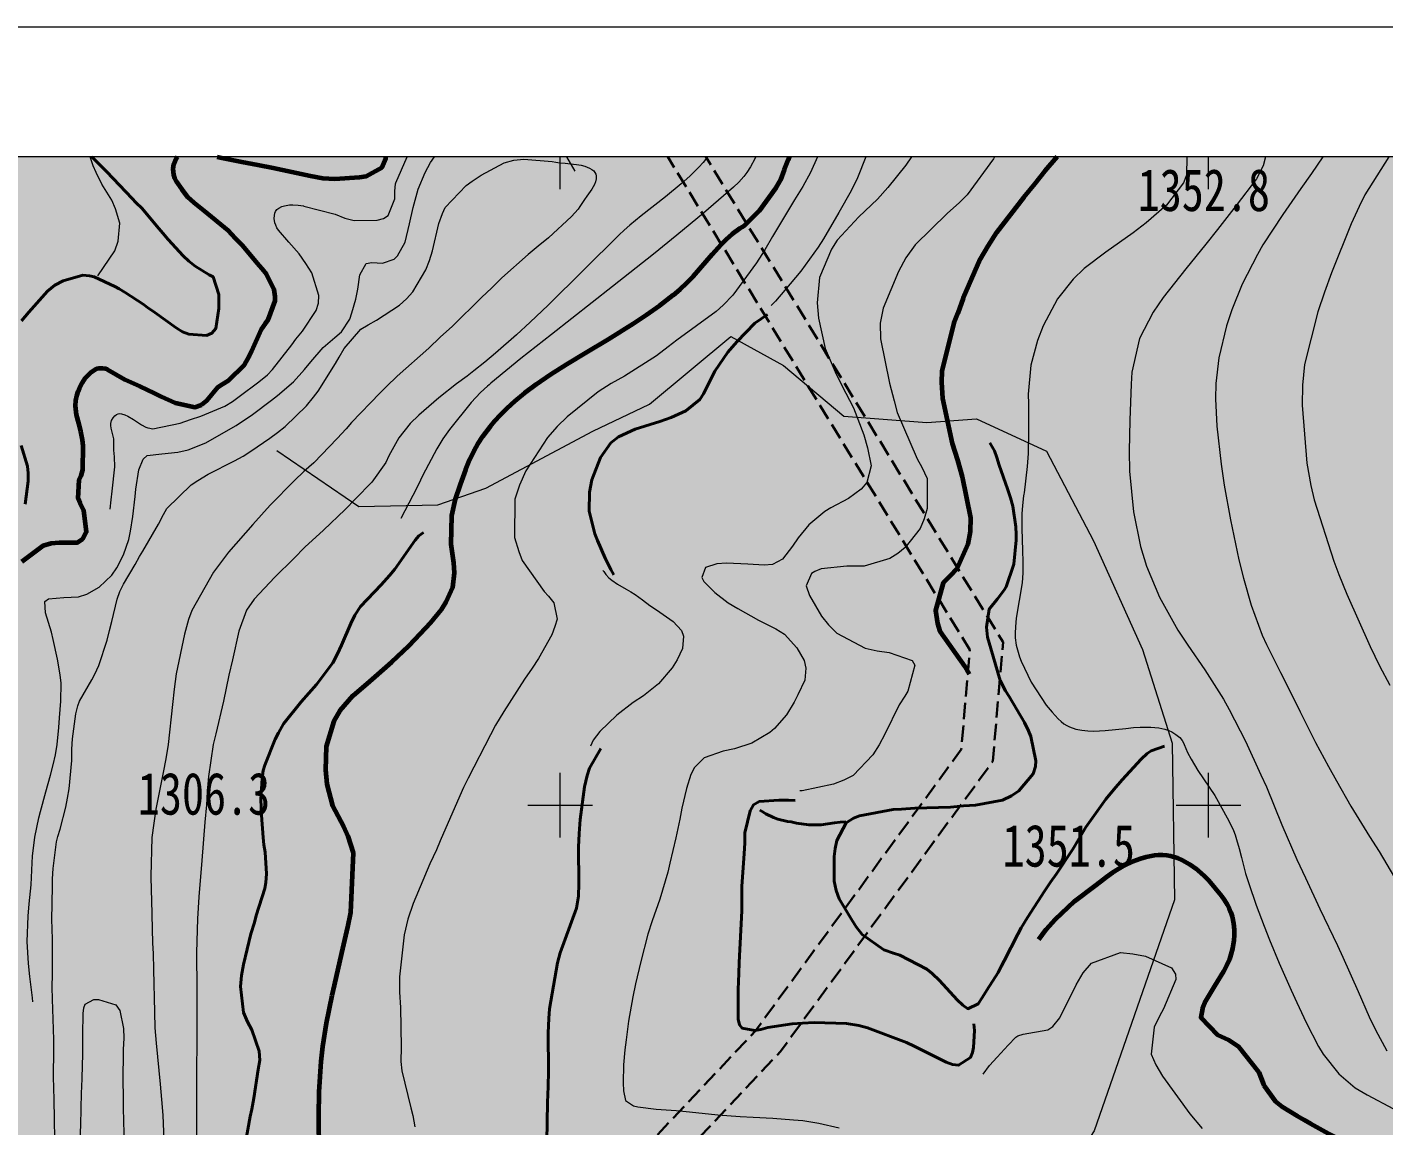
# Model space of a CAD drawing. Header units: inches. Extents: x 38461960 to 38462875, y 4135560 to 4136840.
# Drawn here: x 38462417.8 to 38462627, y 4136650.5 to 4136820 of the extents above; entities that cross this region are included whole.
import ezdxf

# ---------------------------------------------------------------- set-up
doc = ezdxf.new("R2010")
doc.units = ezdxf.units.IN
doc.header["$MEASUREMENT"] = 0
doc.linetypes.add('建筑中的公路', pattern=[0.006, 0.0025, -0.001, 0.0025])
doc.layers.get('0').update_dxf_attribs({"lineweight": 0})
doc.layers.add('地面等高线', color=3, linetype='Continuous', lineweight=0, true_color=0x00ff00)
doc.layers.add('经纬网', color=7, linetype='Continuous', lineweight=0)
doc.styles.add('宋体', font='')
doc.styles.get('宋体').set_extended_font_data('宋体')

msp = doc.modelspace()

# ---------------------------------------------------------------- hatches: boundary and pattern name
at = {"lineweight": 120, "true_color": 0x00ff00}
h = msp.add_hatch(dxfattribs=at)
h.set_pattern_fill('巨砾', color=3, scale=8333.333333, style=0, pattern_type=2)
h.set_pattern_definition([(97.35238, (38462017.5, 4135612.5), (-150, 1150), [1.3024, -1561.5476]), (112.47943, (38462017.3333, 4135613.7917), (350, -850), [1.3077, -1567.9278]), (127.74681, (38462016.8333, 4135615), (850, -1100), [1.3068, -1958.92276]), (142.25319, (38462016.0333, 4135616.0333), (-1100, 850), [1.3068, -1958.92276]), (157.52057, (38462015, 4135616.8333), (-850, 350), [1.3077, -1567.9278]), (172.64762, (38462013.7917, 4135617.3333), (1150, -150), [1.3024, -1561.5476]), (187.35238, (38462012.5, 4135617.5), (-1150, -150), [1.3024, -1561.5476]), (202.47943, (38462011.2083, 4135617.3333), (850, 350), [1.3077, -1567.9278]), (217.74681, (38462010, 4135616.8333), (1100, 850), [1.3068, -1958.92276]), (232.25319, (38462008.9667, 4135616.0333), (-850, -1100), [1.3068, -1958.92276]), (247.52057, (38462008.1667, 4135615), (-350, -850), [1.3077, -1567.9278]), (262.64762, (38462007.6667, 4135613.7917), (150, 1150), [1.3024, -1561.5476]), (277.35238, (38462007.5, 4135612.5), (150, -1150), [1.3024, -1561.5476]), (292.47943, (38462007.6667, 4135611.2083), (-350, 850), [1.3077, -1567.9278]), (307.74681, (38462008.1667, 4135610), (-850, 1100), [1.3068, -1958.92276]), (322.25319, (38462008.9667, 4135608.9667), (1100, -850), [1.3068, -1958.92276]), (337.52057, (38462010, 4135608.1667), (850, -350), [1.3077, -1567.9278]), (352.64762, (38462011.2083, 4135607.6667), (-1150, 150), [1.3024, -1561.5476]), (7.35238, (38462012.5, 4135607.5), (1150, 150), [1.3024, -1561.5476]), (22.47943, (38462013.7917, 4135607.6667), (-850, -350), [1.3077, -1567.9278]), (37.74681, (38462015, 4135608.1667), (-1100, -850), [1.3068, -1958.92276]), (52.25319, (38462016.0333, 4135608.9667), (850, 1100), [1.3068, -1958.92276]), (67.52057, (38462016.8333, 4135610), (350, 850), [1.3077, -1567.9278]), (82.64762, (38462017.3333, 4135611.2083), (-150, -1150), [1.3024, -1561.5476]), (97.35238, (38461992.5, 4135587.5), (-150, 1150), [1.3024, -1561.5476]), (112.47943, (38461992.3333, 4135588.7917), (350, -850), [1.3077, -1567.9278]), (127.74681, (38461991.8333, 4135590), (850, -1100), [1.3068, -1958.92276]), (142.25319, (38461991.0333, 4135591.0333), (-1100, 850), [1.3068, -1958.92276]), (157.52057, (38461990, 4135591.8333), (-850, 350), [1.3077, -1567.9278]), (172.64762, (38461988.7917, 4135592.3333), (1150, -150), [1.3024, -1561.5476]), (187.35238, (38461987.5, 4135592.5), (-1150, -150), [1.3024, -1561.5476]), (202.47943, (38461986.2083, 4135592.3333), (850, 350), [1.3077, -1567.9278]), (217.74681, (38461985, 4135591.8333), (1100, 850), [1.3068, -1958.92276]), (232.25319, (38461983.9667, 4135591.0333), (-850, -1100), [1.3068, -1958.92276]), (247.52057, (38461983.1667, 4135590), (-350, -850), [1.3077, -1567.9278]), (262.64762, (38461982.6667, 4135588.7917), (150, 1150), [1.3024, -1561.5476]), (277.35238, (38461982.5, 4135587.5), (150, -1150), [1.3024, -1561.5476]), (292.47943, (38461982.6667, 4135586.2083), (-350, 850), [1.3077, -1567.9278]), (307.74681, (38461983.1667, 4135585), (-850, 1100), [1.3068, -1958.92276]), (322.25319, (38461983.9667, 4135583.9667), (1100, -850), [1.3068, -1958.92276]), (337.52057, (38461985, 4135583.1667), (850, -350), [1.3077, -1567.9278]), (352.64762, (38461986.2083, 4135582.6667), (-1150, 150), [1.3024, -1561.5476]), (7.35238, (38461987.5, 4135582.5), (1150, 150), [1.3024, -1561.5476]), (22.47943, (38461988.7917, 4135582.6667), (-850, -350), [1.3077, -1567.9278]), (37.74681, (38461990, 4135583.1667), (-1100, -850), [1.3068, -1958.92276]), (52.25319, (38461991.0333, 4135583.9667), (850, 1100), [1.3068, -1958.92276]), (67.52057, (38461991.8333, 4135585), (350, 850), [1.3077, -1567.9278]), (82.64762, (38461992.3333, 4135586.2083), (-150, -1150), [1.3024, -1561.5476])])
h.paths.add_polyline_path([(38462660, 4135600), (38462660, 4135675), (38462800, 4135675), (38462800, 4136800), (38462000, 4136800), (38462000, 4135600)], flags=17)
h.paths.add_polyline_path([(38462396.93, 4136644.89), (38462451.42, 4136622.46), (38462487.74, 4136600.87), (38462505.33, 4136589.81), (38462503.48, 4136560.97), (38462492.45, 4136536.45), (38462489.06, 4136523.08), (38462478.39, 4136495.53), (38462468.47, 4136462.35), (38462468.2, 4136443.1), (38462476.65, 4136393.87), (38462478.05, 4136375.59), (38462476.15, 4136365.62), (38462473.19, 4136361.37), (38462467.55, 4136359.33), (38462461.56, 4136358.29), (38462450.42, 4136355.44), (38462448.26, 4136353.21), (38462447, 4136341.8), (38462449.04, 4136311.33), (38462448.21, 4136269.54), (38462447.17, 4136256.39), (38462447.75, 4136243.19), (38462448.23, 4136239.77), (38462448.78, 4136236.96), (38462449.26, 4136235.12), (38462458.24, 4136213.14), (38462472.79, 4136161.02), (38462480.46, 4136112.33), (38462477.29, 4135986.92), (38462472.12, 4135891.12), (38462475.29, 4135864.27), (38462478.87, 4135842.7), (38462473.98, 4135822.18), (38462401.35, 4135733.71), (38462325.15, 4135660.69), (38462251.07, 4135600.02), (38462101.17, 4135603.82), (38462175.51, 4135691.05), (38462233.46, 4135765.13), (38462243.78, 4135793.44), (38462248.27, 4135805.88), (38462259.92, 4135837.63), (38462296.44, 4135908.69), (38462304.1, 4135930.5), (38462264.94, 4135961.98), (38462265.47, 4136026.01), (38462271.71, 4136058.7), (38462279.64, 4136078.81), (38462310.86, 4136106.33), (38462297.49, 4136133.43), (38462238.64, 4136182.82), (38462195.33, 4136180.71), (38462177.89, 4136193.49), (38462167.97, 4136218.63), (38462184.49, 4136241.46), (38462199.06, 4136246.01), (38462221.42, 4136258.45), (38462242.06, 4136288.87), (38462219.3, 4136310.84), (38462202.63, 4136311.63), (38462180.14, 4136325.12), (38462175.38, 4136354.76), (38462180.14, 4136398.68), (38462188.75, 4136421.38), (38462204.47, 4136444.93), (38462208.06, 4136473.11), (38462197.85, 4136513.99), (38462193.09, 4136530.92), (38462193.9, 4136584.41), (38462197.08, 4136626.22), (38462223.54, 4136719.35), (38462246.29, 4136716.18), (38462287.94, 4136693.24), (38462313.34, 4136680.54), (38462352.5, 4136663.87), (38462375.49, 4136651.58)], flags=0)

# ---------------------------------------------------------------- linework, layer by layer
at = {"color": 7, "lineweight": 20, "flags": 128}
msp.add_lwpolyline([(38461980, 4135580), (38462820, 4135580), (38462820, 4136820), (38462820, 4136820), (38461980, 4136820), (38461980, 4136820), (38461980, 4135580)], dxfattribs=at)
at = {"color": 7, "lineweight": 9, "flags": 128}
msp.add_lwpolyline([(38462000, 4136800), (38462000, 4135600), (38462800, 4135600), (38462800, 4136800), (38462800, 4136800), (38462000, 4136800)], dxfattribs=at)
at = {"color": 7, "linetype": '建筑中的公路', "lineweight": 30, "ltscale": 1000, "flags": 128}
for points in [[(38462395.49, 4136377.49), (38462398.91, 4136395.32), (38462419.3, 4136437.66), (38462432.75, 4136467.8), (38462442.37, 4136509.47), (38462456.46, 4136562.72), (38462482.29, 4136607.15), (38462533.97, 4136661.99), (38462566.73, 4136706.76), (38462568.31, 4136725.14), (38462522.46, 4136800)], [(38462434.6, 4136498.07), (38462437.51, 4136510.67), (38462451.8, 4136564.65), (38462478.26, 4136610.16), (38462530.12, 4136665.19), (38462561.87, 4136708.58), (38462563.19, 4136723.93), (38462516.6, 4136800)]]:
    msp.add_lwpolyline(points, dxfattribs=at)
at = {"layer": '地面等高线', "color": 55, "lineweight": 40, "true_color": 0xa59152, "flags": 128}
for points in [[(38462427.76, 4136800), (38462429.37, 4136798.41), (38462430.05, 4136797.72), (38462431.07, 4136796.67), (38462433.98, 4136793.58), (38462434.59, 4136792.93), (38462435.52, 4136792), (38462437.82, 4136789.28), (38462438.71, 4136788.22), (38462439.56, 4136787.25), (38462441.87, 4136784.73), (38462442.72, 4136783.88), (38462443.69, 4136783.15), (38462445.87, 4136781.81), (38462446.48, 4136781.49), (38462447.37, 4136778.77), (38462447.37, 4136777.96), (38462447.37, 4136776.62), (38462446.88, 4136773.5), (38462446.31, 4136772.81), (38462445.45, 4136772.45), (38462442.74, 4136772.62), (38462441.77, 4136772.98), (38462440.76, 4136773.63), (38462437.48, 4136775.99), (38462436.38, 4136776.76), (38462435.7, 4136777.25), (38462432.9, 4136779.07), (38462431.97, 4136779.64), (38462431.32, 4136780.01), (38462428.16, 4136781.51), (38462427.43, 4136781.64), (38462426.38, 4136781.72), (38462423.38, 4136780.87), (38462422.08, 4136780.19), (38462420.95, 4136779.26), (38462418.06, 4136776.02), (38462416.93, 4136774.68)], [(38462508.3, 4136735.53), (38462507.82, 4136736.36), (38462506.96, 4136738.07), (38462505.77, 4136740.84), (38462505.38, 4136741.87), (38462504.48, 4136745.32), (38462504.52, 4136748.29), (38462504.88, 4136750.18), (38462506.23, 4136753.63), (38462507.82, 4136755.88), (38462509.01, 4136756.83), (38462511.55, 4136758.01), (38462515.39, 4136759.19), (38462517.13, 4136759.78), (38462519.39, 4136760.84), (38462521.57, 4136762.54), (38462522.13, 4136763.45), (38462523.87, 4136766.93), (38462525.86, 4136769.86), (38462527.25, 4136771.48), (38462530.02, 4136774.32), (38462532, 4136775.7)], [(38462567.46, 4136731.83), (38462568.41, 4136733.1), (38462568.77, 4136733.65), (38462569.01, 4136734.28), (38462569.72, 4136736.38), (38462569.96, 4136737.17), (38462570.33, 4136740.85), (38462570.33, 4136741.72), (38462570.29, 4136742.95), (38462569.82, 4136746.12), (38462569.47, 4136747.38), (38462568.99, 4136748.77), (38462567.73, 4136752.45), (38462567.34, 4136753.64), (38462566.99, 4136754.67), (38462566.28, 4136755.9)], [(38462416.9, 4136755.47), (38462417.86, 4136752.27), (38462417.94, 4136751.22), (38462417.94, 4136749.96), (38462417.49, 4136746.43)], [(38462451.36, 4136647.39), (38462452.22, 4136651.95), (38462452.44, 4136653.08), (38462452.76, 4136654.78), (38462453.44, 4136659.22), (38462453.67, 4136660.66), (38462453.59, 4136662.05), (38462452.44, 4136665.33), (38462451.79, 4136666.6), (38462451.19, 4136667.99), (38462450.69, 4136672.05), (38462450.84, 4136673.7), (38462451.15, 4136675.44), (38462452.31, 4136680.14), (38462452.85, 4136681.88), (38462453.12, 4136682.97), (38462454.45, 4136687.14), (38462454.63, 4136688.06), (38462454.73, 4136689.41), (38462454.49, 4136692.76), (38462454.32, 4136693.85), (38462454.2, 4136695.03), (38462453.96, 4136698.43), (38462453.88, 4136699.7), (38462453.84, 4136700.87), (38462454.04, 4136704.14), (38462454.22, 4136705.36), (38462454.44, 4136706.14), (38462456.04, 4136710.18), (38462456.57, 4136711.14), (38462457.36, 4136712.53), (38462460.04, 4136715.95), (38462461.27, 4136717.25), (38462462.41, 4136718.59), (38462464.96, 4136721.97), (38462465.66, 4136723.32), (38462466.28, 4136724.67), (38462467.7, 4136728.01), (38462468.36, 4136729.31), (38462469.2, 4136730.62), (38462472.4, 4136733.99), (38462473.67, 4136735.42), (38462474.51, 4136736.42), (38462477.63, 4136740.89), (38462478.2, 4136741.54), (38462478.94, 4136742.06)], [(38462593.23, 4136709.08), (38462591.18, 4136708.39), (38462590.52, 4136707.96), (38462589.6, 4136707.1), (38462586.66, 4136703.89), (38462585.39, 4136702.42), (38462584.16, 4136700.9), (38462581.08, 4136696.61), (38462580.07, 4136694.87), (38462579.05, 4136693.22), (38462576.55, 4136689.4), (38462575.62, 4136688.1), (38462574.7, 4136686.71), (38462572.06, 4136682.68), (38462571.13, 4136681.07), (38462570.6, 4136680.08), (38462568.49, 4136675.99), (38462568.09, 4136675.21), (38462567.56, 4136674.17), (38462565.8, 4136671.48), (38462565.14, 4136670.39), (38462564.48, 4136669.35), (38462562.86, 4136668.58), (38462562.12, 4136669.15), (38462561.26, 4136669.98), (38462558.49, 4136672.96), (38462557.36, 4136674.02), (38462556.54, 4136674.68), (38462552.41, 4136676.84), (38462551.41, 4136677.15), (38462549.94, 4136677.68), (38462546.6, 4136680.06), (38462545.65, 4136681.24), (38462544.87, 4136682.46), (38462543.06, 4136685.53), (38462542.59, 4136686.84), (38462542.29, 4136688.27), (38462542.27, 4136692.07), (38462542.41, 4136693.33), (38462542.68, 4136694.55), (38462544.14, 4136697.28), (38462545.23, 4136697.97), (38462546.19, 4136698.36), (38462551.38, 4136699.33), (38462552.65, 4136699.4), (38462554.7, 4136699.52), (38462560.23, 4136699.71), (38462562.19, 4136699.87), (38462564.07, 4136699.99), (38462568.25, 4136700.79), (38462569.61, 4136701.43), (38462570.75, 4136702.21), (38462572.94, 4136704.81), (38462573.3, 4136705.98), (38462573.35, 4136706.81), (38462572.59, 4136710.6), (38462572.24, 4136711.48), (38462571.6, 4136712.75), (38462569.23, 4136716.73), (38462568.67, 4136717.64), (38462567.89, 4136719.22), (38462566.44, 4136724.15), (38462565.93, 4136725.9), (38462565.77, 4136727.47), (38462566.18, 4136730.25), (38462567.46, 4136731.83)], [(38462497.94, 4136648.13), (38462498.07, 4136654.14), (38462498.17, 4136656.62), (38462498.23, 4136658.98), (38462498.18, 4136664.9), (38462498.24, 4136667.08), (38462498.34, 4136668.6), (38462499.6, 4136675.7), (38462500, 4136677.22), (38462500.76, 4136679.35), (38462502.53, 4136684.13), (38462502.81, 4136685.96), (38462502.91, 4136687.92), (38462502.85, 4136693.5), (38462502.95, 4136695.63), (38462503.1, 4136697.76), (38462503.74, 4136702.81), (38462504.19, 4136704.55), (38462504.54, 4136705.68), (38462506.26, 4136708.72)], [(38462563.8, 4136666.26), (38462563.89, 4136665.22), (38462563.74, 4136662.6), (38462563.6, 4136661.82), (38462563.29, 4136661.08), (38462561.45, 4136659.88), (38462560.54, 4136660.01), (38462559.54, 4136660.37), (38462556.24, 4136662), (38462554.59, 4136662.84), (38462553.42, 4136663.41), (38462547.42, 4136665.67), (38462546.07, 4136665.99), (38462544.16, 4136666.3), (38462539.19, 4136666.47), (38462537.4, 4136666.39), (38462535.79, 4136666.27), (38462532.04, 4136665.69), (38462530.95, 4136665.39), (38462530.03, 4136665.22), (38462528.07, 4136665.62), (38462527.68, 4136666.11), (38462527.47, 4136666.98), (38462527.46, 4136671.55), (38462527.56, 4136674.04), (38462527.62, 4136675.74), (38462528.02, 4136683.71), (38462528.03, 4136685.27), (38462528.04, 4136687.5), (38462528.38, 4136692.5), (38462528.48, 4136694.2), (38462528.49, 4136695.73), (38462529.29, 4136699.12), (38462529.82, 4136700.03), (38462530.7, 4136700.55), (38462533.75, 4136700.75), (38462535.23, 4136700.74), (38462536.27, 4136700.73)], [(38462530.82, 4136699.24), (38462531.18, 4136699.01), (38462531.73, 4136698.65), (38462532.92, 4136698.09), (38462533.59, 4136697.86), (38462535.05, 4136697.5), (38462535.65, 4136697.42), (38462536.44, 4136697.22), (38462538.38, 4136696.98), (38462539.41, 4136696.97), (38462540.28, 4136696.97), (38462542.3, 4136697.28), (38462543.17, 4136697.36), (38462544.08, 4136697.4)]]:
    msp.add_lwpolyline(points, dxfattribs=at)
at = {"layer": '地面等高线', "color": 55, "lineweight": 18, "true_color": 0xa59152, "flags": 128}
for points in [[(38462418.67, 4136669.67), (38462418.62, 4136670.29), (38462418.23, 4136673.57), (38462418.03, 4136675.56), (38462417.83, 4136678.94), (38462417.97, 4136682.89), (38462418.11, 4136684.75), (38462418.42, 4136687.72), (38462418.59, 4136691.1), (38462418.63, 4136692.15), (38462419, 4136695.05), (38462419.58, 4136698.05), (38462419.85, 4136699), (38462420.7, 4136702.04), (38462421.38, 4136704.64), (38462421.79, 4136706.19), (38462422.16, 4136707.78), (38462422.44, 4136709.33), (38462422.71, 4136711.96), (38462422.81, 4136713.48), (38462422.99, 4136716.05), (38462423.03, 4136718.79), (38462422.89, 4136720.1), (38462422.49, 4136722.5), (38462421.82, 4136725.54), (38462421.55, 4136726.66), (38462420.65, 4136729.66), (38462420.51, 4136731.39), (38462421.12, 4136731.83), (38462423.45, 4136732.02), (38462425.71, 4136732.12), (38462427, 4136732.53), (38462428.93, 4136733.64), (38462430.85, 4136735.46), (38462431.63, 4136736.6), (38462432.65, 4136738.6), (38462433.46, 4136740.99), (38462433.74, 4136742.24), (38462434.11, 4136744.5), (38462434.45, 4136747.61), (38462434.56, 4136748.72), (38462435.03, 4136751.73), (38462435.68, 4136753.38), (38462436.32, 4136753.92), (38462438.58, 4136754.19), (38462441.02, 4136754.46), (38462442.64, 4136754.79), (38462445.34, 4136755.9), (38462448.48, 4136757.69), (38462450.04, 4136758.56), (38462452.54, 4136760.25), (38462455.48, 4136762.47), (38462456.43, 4136763.18), (38462458.9, 4136765.27), (38462460.56, 4136767.19), (38462461.57, 4136768.37), (38462463.47, 4136770.6), (38462465.26, 4136772.15), (38462466.27, 4136773.02), (38462467.59, 4136774.98), (38462467.9, 4136775.93), (38462468.51, 4136778.02), (38462468.82, 4136779.57), (38462469.12, 4136781.77), (38462470.11, 4136783.52), (38462470.95, 4136783.72), (38462472.61, 4136783.59), (38462474.43, 4136784.19), (38462474.9, 4136784.7), (38462476.12, 4136786.82), (38462476.77, 4136789.66), (38462477.35, 4136792.16), (38462478.13, 4136795.03), (38462479.21, 4136797.56), (38462480.03, 4136799.11), (38462480.64, 4136800)], [(38462428.71, 4136781.64), (38462431.31, 4136785.51), (38462431.86, 4136787.01), (38462432.11, 4136789.74), (38462431.44, 4136791.96), (38462430.85, 4136793.3), (38462429.31, 4136795.8), (38462428.45, 4136797.57), (38462428.01, 4136798.61), (38462427.54, 4136800)], [(38462430.63, 4136745.65), (38462430.77, 4136747.07), (38462430.94, 4136748.45), (38462431.32, 4136752.17), (38462431.25, 4136753.72), (38462431.15, 4136754.77), (38462431.17, 4136755.4), (38462431.19, 4136756.04), (38462431.16, 4136756.5), (38462430.76, 4136758.14), (38462430.71, 4136758.54), (38462430.71, 4136758.85), (38462430.81, 4136759.31), (38462431.05, 4136759.76), (38462431.32, 4136760.07), (38462431.59, 4136760.26), (38462431.86, 4136760.35), (38462432.12, 4136760.38), (38462432.38, 4136760.36), (38462432.88, 4136760.22), (38462433.34, 4136760), (38462434.18, 4136759.48), (38462435.46, 4136758.65), (38462436.09, 4136758.32), (38462436.4, 4136758.21), (38462436.7, 4136758.13), (38462436.95, 4136758.08), (38462437.2, 4136758.04), (38462441.39, 4136758.94), (38462442.98, 4136759.48), (38462444.6, 4136759.98), (38462448.29, 4136761.53), (38462449.47, 4136762.24), (38462450.52, 4136763.01), (38462453.56, 4136765.3), (38462454.85, 4136766.38), (38462455.66, 4136767.19), (38462458.6, 4136771), (38462459.25, 4136771.85), (38462460.29, 4136773.13), (38462462.36, 4136776.27), (38462462.73, 4136777.41), (38462462.8, 4136778.63), (38462461.69, 4136782.11), (38462460.78, 4136783.53), (38462459.74, 4136785.02), (38462458.16, 4136786.85), (38462456.58, 4136788.67), (38462456.32, 4136789.04), (38462456.14, 4136789.43), (38462456.02, 4136789.79), (38462455.91, 4136790.46), (38462455.93, 4136790.96), (38462456, 4136791.3), (38462456.1, 4136791.54), (38462456.32, 4136791.86), (38462456.63, 4136792.1), (38462457.1, 4136792.33), (38462457.51, 4136792.46), (38462458.24, 4136792.59), (38462458.79, 4136792.61), (38462459.61, 4136792.55), (38462460.42, 4136792.42), (38462460.46, 4136792.41), (38462465.32, 4136791.16), (38462466.81, 4136790.55), (38462468.22, 4136790.17), (38462471.77, 4136790.23), (38462472.78, 4136790.47), (38462473.5, 4136790.97), (38462474.51, 4136793.54), (38462474.51, 4136794.72), (38462474.62, 4136795.84), (38462474.68, 4136795.97), (38462476.4, 4136800)], [(38462522.77, 4136800), (38462522.75, 4136799.97), (38462522.07, 4136799.14), (38462521.39, 4136798.38), (38462519.99, 4136796.99), (38462518.68, 4136795.82), (38462516.24, 4136793.83), (38462512.52, 4136790.91), (38462510.74, 4136789.44), (38462509.9, 4136788.7), (38462509.1, 4136787.95), (38462498.14, 4136777.14), (38462495.37, 4136774.49), (38462493.26, 4136772.54), (38462490.03, 4136769.7), (38462488.38, 4136768.31), (38462486.7, 4136766.97), (38462486.19, 4136766.57), (38462485.68, 4136766.17)], [(38462539.68, 4136800), (38462538.62, 4136797.57), (38462537.43, 4136795.44), (38462536.16, 4136793.34), (38462532.78, 4136787.69), (38462531.55, 4136785.63), (38462530.28, 4136783.62), (38462526.63, 4136778.68), (38462525.16, 4136777.1), (38462524.05, 4136776.15), (38462517.99, 4136771.73), (38462516.64, 4136770.7), (38462514.85, 4136769.28), (38462509.94, 4136766.16), (38462507.88, 4136765.02), (38462505.86, 4136763.75), (38462501.1, 4136759.88), (38462499.52, 4136758.38), (38462498.05, 4136756.72)], [(38462501.01, 4136800), (38462502.28, 4136797.79)], [(38462554.18, 4136800), (38462553.3, 4136798.73), (38462550.53, 4136795.26), (38462548.94, 4136793.48), (38462546.09, 4136790.75), (38462542.75, 4136787.16), (38462541.88, 4136785.77), (38462540.01, 4136781.38), (38462539.65, 4136777.5), (38462539.84, 4136775.13), (38462540.9, 4136770.42), (38462542.4, 4136766.81), (38462543.46, 4136764.75), (38462545.24, 4136761.3), (38462546.85, 4136757.14), (38462547.4, 4136755.12), (38462547.95, 4136752.31), (38462547.28, 4136749.74), (38462546.44, 4136748.71), (38462544.5, 4136747.29), (38462541.73, 4136745.87), (38462540.85, 4136745.28), (38462538.36, 4136743.23), (38462536.69, 4136741.21), (38462535.86, 4136739.95), (38462534.31, 4136737.93), (38462532.73, 4136737.1), (38462531.46, 4136736.99), (38462528.96, 4136737.15), (38462525.68, 4136737.31), (38462524.17, 4136737.24), (38462522.43, 4136736.65), (38462521.88, 4136735.11)], [(38462530.18, 4136800), (38462530.14, 4136799.93), (38462530.04, 4136799.7)], [(38462547.15, 4136800), (38462545.88, 4136796.77), (38462544.89, 4136794.75), (38462542.98, 4136791.39), (38462540.64, 4136787.36), (38462539.8, 4136786.05), (38462537.1, 4136782.34), (38462534.68, 4136779.45), (38462533.22, 4136777.75), (38462532.54, 4136777.05)], [(38462566.98, 4136800), (38462566.86, 4136799.7), (38462562.78, 4136794.12), (38462561.59, 4136792.94), (38462559.68, 4136791.24), (38462554.77, 4136786.42), (38462553.3, 4136784.4), (38462552.19, 4136782.31), (38462549.8, 4136776.65), (38462549.36, 4136774.36), (38462549.43, 4136771.9), (38462550.81, 4136765.09), (38462551.51, 4136762.36), (38462551.99, 4136760.58), (38462555.06, 4136753.41), (38462555.77, 4136752.14), (38462556.6, 4136750.36), (38462556.63, 4136745.77), (38462556.15, 4136744.14), (38462555.55, 4136742.68), (38462553.21, 4136739.76), (38462552.1, 4136738.81), (38462550.84, 4136738.02), (38462546.87, 4136736.88), (38462545.25, 4136736.84), (38462544.22, 4136736.84), (38462540.26, 4136736.46), (38462539.27, 4136736.06), (38462538.76, 4136735.75), (38462537.96, 4136733.85), (38462538.47, 4136732.34), (38462540.29, 4136729.13), (38462541.4, 4136727.82), (38462542.7, 4136726.52), (38462547.05, 4136724.21), (38462548.91, 4136723.81), (38462550.73, 4136723.53), (38462554.29, 4136722.3), (38462554.72, 4136721.58), (38462553.61, 4136717.59), (38462553.17, 4136716.8), (38462552.3, 4136715.45), (38462550.07, 4136710.95), (38462549.2, 4136709.29), (38462548.21, 4136707.74), (38462545.19, 4136704.58), (38462543.76, 4136703.83), (38462542.18, 4136703.24), (38462537.35, 4136702.22), (38462536.99, 4136702.18)], [(38462596.66, 4136800), (38462596.58, 4136797.19), (38462596.15, 4136795.96), (38462593.53, 4136792.52), (38462590.4, 4136789.8), (38462588.37, 4136788.26), (38462584.17, 4136785.3), (38462580.84, 4136782.77), (38462579.1, 4136781.11), (38462576.72, 4136778.07), (38462574.49, 4136773.92), (38462573.62, 4136771.66), (38462572.62, 4136767.86), (38462572.18, 4136763.39), (38462572.22, 4136761.89), (38462572.25, 4136757.65), (38462572.16, 4136754.25), (38462572.04, 4136752.23), (38462571.56, 4136748.19), (38462571.52, 4136747.94), (38462571.48, 4136747.7), (38462571.29, 4136746.23), (38462571.21, 4136744.94), (38462571.2, 4136742.67), (38462571.33, 4136739.26), (38462571.38, 4136737.55), (38462571.38, 4136735.85), (38462571.27, 4136734.3), (38462570.35, 4136728.86), (38462570.21, 4136727.52), (38462570.17, 4136726.52), (38462570.2, 4136725.78), (38462570.34, 4136724.68), (38462570.63, 4136723.6), (38462570.87, 4136722.89), (38462571.11, 4136722.19), (38462572.65, 4136718.98), (38462574.98, 4136715.41), (38462575.89, 4136714.34), (38462576.36, 4136713.82), (38462576.83, 4136713.31), (38462577.25, 4136712.9), (38462577.68, 4136712.56), (38462578.13, 4136712.28)], [(38462608.78, 4136800), (38462608.42, 4136798.63), (38462607.39, 4136796.61), (38462604.29, 4136792.5), (38462601.4, 4136788.79), (38462599.57, 4136786.5), (38462596.52, 4136782.74), (38462592.99, 4136778.31)], [(38462617.64, 4136800), (38462615.86, 4136797.43), (38462614.23, 4136795.1), (38462611.46, 4136791.1), (38462608.4, 4136786.4), (38462607.53, 4136784.94), (38462605.18, 4136780.35), (38462603.59, 4136776.39), (38462602.76, 4136773.94), (38462601.6, 4136769), (38462601.12, 4136765.04), (38462601.07, 4136762.66), (38462601.3, 4136758.43), (38462601.96, 4136752.57), (38462602.43, 4136749.36), (38462603.37, 4136743.98), (38462604.67, 4136737.84), (38462605.37, 4136735.03), (38462606.59, 4136730.83), (38462608.29, 4136726.23), (38462608.92, 4136724.77), (38462611.09, 4136720.45), (38462613.02, 4136716.69), (38462614.16, 4136714.39), (38462616.49, 4136709.67), (38462618.5, 4136705.95), (38462619.76, 4136703.73), (38462621.93, 4136699.85), (38462624.81, 4136695.17), (38462626.31, 4136692.87), (38462628.68, 4136688.83)], [(38462627.83, 4136800), (38462624.13, 4136794.11), (38462623.25, 4136792.33), (38462621.98, 4136789.68), (38462618.96, 4136782.12), (38462617.89, 4136779.12), (38462616.85, 4136776.11), (38462614.82, 4136767.96), (38462614.5, 4136764.8), (38462614.45, 4136761.67), (38462615.18, 4136752.76), (38462615.77, 4136749.32), (38462616.28, 4136747.1), (38462619.31, 4136737.63), (38462620.1, 4136735.57), (38462621.32, 4136732.52), (38462624.91, 4136724.48), (38462626.37, 4136721.51), (38462627.98, 4136718.5)], [(38462421.97, 4136654.59), (38462421.86, 4136658.08), (38462421.86, 4136658.16), (38462421.9, 4136662.21), (38462421.91, 4136663.8), (38462421.88, 4136665.45), (38462421.71, 4136670.05), (38462421.68, 4136671.94), (38462421.69, 4136673.93), (38462421.72, 4136675.96), (38462421.69, 4136679.17), (38462421.66, 4136681.02), (38462421.63, 4136682.24), (38462421.71, 4136687.51), (38462421.71, 4136688.62), (38462421.81, 4136690.21), (38462422.33, 4136694.33), (38462422.53, 4136695.14), (38462422.9, 4136696.29), (38462423.75, 4136699.66), (38462424.03, 4136701.05), (38462424.26, 4136702.53), (38462424.68, 4136706.89), (38462424.71, 4136708.61), (38462424.82, 4136710.2), (38462425.3, 4136714.08), (38462425.6, 4136715.3), (38462425.87, 4136716.01), (38462427.77, 4136719.35), (38462428.24, 4136720.19), (38462428.85, 4136721.54), (38462430.14, 4136725.42), (38462430.52, 4136726.91), (38462430.86, 4136728.32), (38462431.71, 4136731.77), (38462432.12, 4136732.95), (38462432.66, 4136734.1), (38462434.45, 4136737.13), (38462435.13, 4136738.35), (38462435.64, 4136739.19), (38462438.04, 4136743.34), (38462438.82, 4136744.83), (38462439.33, 4136745.77), (38462443.08, 4136749.38), (38462444.13, 4136750.09), (38462445.72, 4136751.03), (38462449.78, 4136753.12), (38462451.1, 4136753.83), (38462452.28, 4136754.6), (38462455.25, 4136756.62), (38462456.4, 4136757.5), (38462457.59, 4136758.41), (38462460.87, 4136761.61), (38462461.98, 4136762.93), (38462462.7, 4136763.84), (38462465.34, 4136768.12), (38462465.91, 4136769.07), (38462466.72, 4136770.45), (38462469.26, 4136773.39), (38462470.38, 4136774.09), (38462471.66, 4136774.8), (38462475.25, 4136777.09), (38462476.33, 4136778.07), (38462477.28, 4136779.18), (38462479.31, 4136782.59), (38462479.85, 4136784.01), (38462480.33, 4136785.49), (38462481.28, 4136789.71), (38462481.85, 4136791.27), (38462482.29, 4136792.18), (38462485.51, 4136795.58), (38462486.42, 4136796.26), (38462487.84, 4136797.17), (38462491.39, 4136799.05), (38462492.88, 4136799.49), (38462494.43, 4136799.65), (38462498.75, 4136799.28)], [(38462498.75, 4136799.28), (38462499.36, 4136799.18), (38462499.97, 4136799.09), (38462500.79, 4136799), (38462501.6, 4136798.92), (38462502.55, 4136798.81), (38462503.27, 4136798.7), (38462503.79, 4136798.57), (38462504.53, 4136798.27), (38462504.87, 4136798.06), (38462505.18, 4136797.81), (38462505.38, 4136797.56), (38462505.51, 4136797.32), (38462505.57, 4136797.07), (38462505.57, 4136796.59), (38462505.46, 4136796.13), (38462505.29, 4136795.72), (38462504.88, 4136794.99), (38462504.13, 4136793.91), (38462503.76, 4136793.4), (38462503.43, 4136792.93), (38462503.24, 4136792.63), (38462503.04, 4136792.33), (38462502.76, 4136791.94), (38462501.78, 4136790.79), (38462498.23, 4136787.49), (38462496.64, 4136786.21), (38462495.05, 4136784.93), (38462491.03, 4136781.32), (38462489.47, 4136779.8), (38462487.88, 4136778.29), (38462483.38, 4136773.87), (38462481.52, 4136772.18), (38462479.73, 4136770.5), (38462474.89, 4136766.15), (38462473.23, 4136764.56), (38462472.19, 4136763.52), (38462467.85, 4136759.03), (38462466.98, 4136758.06), (38462465.62, 4136756.57), (38462462, 4136752.8), (38462460.48, 4136751.45), (38462459.03, 4136750.06), (38462455.27, 4136746.25), (38462453.95, 4136744.8), (38462452.63, 4136743.29), (38462448.88, 4136739), (38462447.45, 4136737.18), (38462446.54, 4136735.93), (38462443.19, 4136730.03), (38462442.68, 4136728.61), (38462442.07, 4136726.38), (38462440.81, 4136720.27), (38462440.47, 4136717.91), (38462440.23, 4136715.54), (38462439.57, 4136709.37), (38462439.2, 4136707.14), (38462438.76, 4136705.04), (38462437.67, 4136699.4), (38462437.33, 4136697.21), (38462437.05, 4136695.02), (38462436.87, 4136689.04), (38462436.94, 4136686.84), (38462436.97, 4136685.36), (38462437.16, 4136678.7), (38462437.23, 4136677.11), (38462437.29, 4136674.65), (38462437.45, 4136668.06), (38462437.51, 4136665.66), (38462437.68, 4136663.27), (38462438.34, 4136656.98), (38462438.54, 4136654.62), (38462438.71, 4136652.19), (38462439, 4136645.8)], [(38462530.04, 4136799.7), (38462529.36, 4136798.46), (38462528.79, 4136797.59), (38462528.32, 4136796.96), (38462527.57, 4136796.09), (38462526.75, 4136795.3), (38462522.1, 4136791.3), (38462518, 4136787.91), (38462514.41, 4136785), (38462508.1, 4136780.02), (38462498.66, 4136772.61), (38462493.96, 4136768.87), (38462489.29, 4136765.06), (38462489.04, 4136764.85), (38462488.79, 4136764.64), (38462487.74, 4136763.63), (38462486.28, 4136762.08), (38462482.93, 4136757.96), (38462481.92, 4136756.48), (38462480.97, 4136754.96), (38462478.84, 4136750.91), (38462478.12, 4136749.36), (38462477.31, 4136747.77), (38462475.43, 4136744.2)], [(38462592.99, 4136778.31), (38462591.44, 4136776.02), (38462589.37, 4136771.99), (38462588.18, 4136766.76), (38462588.05, 4136764.94), (38462587.85, 4136759.36), (38462587.76, 4136754.61), (38462587.83, 4136751.53), (38462588.41, 4136745.23), (38462589.51, 4136739.89), (38462590.46, 4136736.84), (38462592.43, 4136732.08), (38462595.27, 4136726.97), (38462596.8, 4136724.67), (38462599.45, 4136720.87), (38462602.29, 4136716.35), (38462603.2, 4136714.76), (38462605.68, 4136709.85), (38462608.09, 4136704.66), (38462608.92, 4136702.8), (38462611.32, 4136696.98), (38462613.64, 4136691.63), (38462614.95, 4136688.78), (38462617.15, 4136683.98), (38462619.91, 4136678.36), (38462620.74, 4136676.53), (38462623.07, 4136671.23), (38462624.8, 4136667.34), (38462625.75, 4136665.36), (38462627.48, 4136662.11)], [(38462456.31, 4136754.68), (38462468.98, 4136746.04), (38462481.13, 4136746.3), (38462488.54, 4136748.9), (38462505.06, 4136757.69), (38462513.77, 4136761.87), (38462526.34, 4136772.26), (38462534.45, 4136767.81), (38462543.77, 4136759.99), (38462556.56, 4136759.02), (38462564.24, 4136759.6), (38462574.99, 4136754.59), (38462582.25, 4136740.76), (38462589.82, 4136724.01), (38462594.38, 4136709.55), (38462594.73, 4136685.4), (38462582.35, 4136649.75), (38462577.27, 4136641.92)], [(38462485.68, 4136766.17), (38462484.03, 4136764.96), (38462481.32, 4136762.8), (38462478.21, 4136760.17), (38462476.89, 4136758.86), (38462475.13, 4136756.66), (38462473.57, 4136753.86), (38462473.1, 4136752.85), (38462470.97, 4136749.82), (38462468.46, 4136747.25), (38462466.84, 4136745.6), (38462463.49, 4136742.4), (38462460.65, 4136739.77), (38462458.92, 4136738.05), (38462455.98, 4136735.18), (38462452.8, 4136731.78), (38462451.62, 4136730.05), (38462450.46, 4136726.85), (38462449.48, 4136722.43), (38462448.93, 4136720.06), (38462448.11, 4136716.04), (38462446.92, 4136711.01), (38462446.48, 4136709.33), (38462445.77, 4136704.4), (38462445.63, 4136702.67), (38462445.45, 4136700.07), (38462445.21, 4136697.37), (38462444.73, 4136691.46), (38462444.28, 4136685.86), (38462444.08, 4136682.48), (38462443.93, 4136677.28), (38462443.99, 4136671.57), (38462443.99, 4136668.8), (38462443.98, 4136664.11), (38462443.9, 4136658.47), (38462443.9, 4136656.54), (38462443.92, 4136650.63), (38462443.92, 4136645.73)], [(38462498.05, 4136756.72), (38462494.71, 4136751.54), (38462493.76, 4136749.37), (38462493.04, 4136747.19), (38462492.99, 4136741.29), (38462493.62, 4136739.12), (38462494.17, 4136737.73), (38462497.53, 4136732.97), (38462498.2, 4136732.22), (38462499.03, 4136731.19), (38462499.54, 4136728.7), (38462499.18, 4136727.55), (38462498.7, 4136726.28), (38462496.68, 4136722.64), (38462495.68, 4136721.1), (38462494.53, 4136719.44), (38462491.32, 4136714.42), (38462490.05, 4136712.33), (38462489.25, 4136710.82), (38462485.8, 4136704.14), (38462485.12, 4136702.72), (38462484.17, 4136700.62), (38462481.5, 4136694.49), (38462480.91, 4136693.11), (38462479.91, 4136690.97), (38462477.33, 4136684.84), (38462476.53, 4136682.43), (38462475.94, 4136679.97), (38462475.21, 4136673.52), (38462475.25, 4136671.15), (38462475.36, 4136668.77), (38462475.47, 4136662.68), (38462475.46, 4136660.46), (38462475.58, 4136659.03), (38462476.99, 4136653.29), (38462477.27, 4136652.11), (38462477.58, 4136650.36)], [(38462506.61, 4136736.21), (38462506.73, 4136736.01), (38462507.04, 4136735.59), (38462507.51, 4136735.08), (38462507.97, 4136734.68), (38462508.84, 4136734.09), (38462510.21, 4136733.3), (38462510.89, 4136732.9), (38462511.55, 4136732.47), (38462512.7, 4136731.64), (38462513.85, 4136730.81), (38462514.84, 4136730.13), (38462517.41, 4136728.3), (38462518.71, 4136726.92), (38462519.03, 4136726.05), (38462518.87, 4136724.15), (38462518.07, 4136722.41), (38462517.28, 4136721.18), (38462515.18, 4136718.69), (38462512.84, 4136716.87), (38462511.29, 4136715.85), (38462508.75, 4136713.87), (38462506.14, 4136711.35), (38462505.1, 4136710), (38462504.68, 4136709.1)], [(38462521.88, 4136735.11), (38462522.15, 4136734.51), (38462523.85, 4136732.81), (38462525.91, 4136731.22), (38462527.41, 4136730.31), (38462530.61, 4136728.52), (38462533.26, 4136727.17), (38462534.6, 4136726.37), (38462536.5, 4136724.27), (38462537.65, 4136722.29), (38462537.92, 4136721.14), (38462537.72, 4136719.28), (38462536.68, 4136717.03), (38462536.09, 4136715.88), (38462534.94, 4136713.94), (38462533.07, 4136711.81), (38462532.32, 4136711.22), (38462529.55, 4136709.56), (38462526.89, 4136708.69), (38462525.15, 4136708.3), (38462522.22, 4136707.28), (38462520.71, 4136705.82), (38462520.16, 4136704.71), (38462519.48, 4136702.57), (38462518.76, 4136699.53), (38462518.44, 4136697.86), (38462517.84, 4136694.94), (38462516.92, 4136691.06), (38462516.6, 4136689.67), (38462515.37, 4136685.48), (38462514.22, 4136682.16), (38462513.54, 4136680.1), (38462512.46, 4136675.87), (38462511.62, 4136672.43), (38462511.19, 4136670.41), (38462510.55, 4136666.69), (38462510.18, 4136663.8), (38462509.98, 4136662.26), (38462509.78, 4136659.92), (38462509.7, 4136657.15), (38462509.77, 4136655.92), (38462510.09, 4136654.46), (38462511.31, 4136653.62), (38462511.98, 4136653.46), (38462514.83, 4136653.1), (38462517.88, 4136652.9), (38462519.98, 4136652.7), (38462524.33, 4136652.21), (38462527.77, 4136651.97), (38462529.79, 4136651.85), (38462532.8, 4136651.72), (38462535.97, 4136651.48), (38462537.43, 4136651.36), (38462539.89, 4136650.96), (38462543.05, 4136650.2)], [(38462578.13, 4136712.28), (38462578.58, 4136712.06), (38462579.52, 4136711.73), (38462580.46, 4136711.54), (38462581.39, 4136711.45), (38462582.29, 4136711.43), (38462584.06, 4136711.51), (38462587.24, 4136711.84), (38462588.43, 4136711.96), (38462589.46, 4136712.03), (38462590.33, 4136712.05), (38462591.09, 4136712.03), (38462592.35, 4136711.91), (38462593.24, 4136711.71), (38462593.87, 4136711.5), (38462594.33, 4136711.29), (38462594.97, 4136710.91), (38462595.56, 4136710.44), (38462595.94, 4136709.97), (38462596.2, 4136709.5), (38462596.24, 4136709.37), (38462596.76, 4136708.14), (38462597.3, 4136707.09), (38462598.37, 4136705.34), (38462600.12, 4136702.76), (38462600.97, 4136701.46), (38462601.75, 4136700.12), (38462603.2, 4136697.47), (38462603.85, 4136696.11), (38462604.12, 4136695.42), (38462604.34, 4136694.7), (38462604.72, 4136693.31), (38462605.1, 4136691.92), (38462605.72, 4136689.43), (38462606.2, 4136687.92), (38462607.34, 4136684.56), (38462608.56, 4136681.35), (38462609.43, 4136679.21), (38462610.88, 4136675.64), (38462612.74, 4136671.48), (38462613.6, 4136669.58), (38462615.06, 4136666.45), (38462616.95, 4136662.77), (38462617.66, 4136661.58), (38462620.11, 4136658.53), (38462622.64, 4136656.38), (38462624.46, 4136655.31), (38462628.53, 4136653.13)], [(38462565.24, 4136658.52), (38462566.23, 4136659.83), (38462567.39, 4136661.11), (38462569.08, 4136662.96), (38462570.26, 4136664.23), (38462570.57, 4136664.4), (38462571.4, 4136664.67), (38462575.2, 4136665.34), (38462575.99, 4136665.85), (38462577.06, 4136667.2), (38462579.61, 4136672.26), (38462580.68, 4136674.12), (38462581.95, 4136675.62), (38462586.42, 4136677.27), (38462588.32, 4136677.07), (38462590.3, 4136676.71), (38462594.3, 4136674.92), (38462594.93, 4136673.93), (38462594.97, 4136673.1), (38462593.06, 4136668.59), (38462592.42, 4136667.44), (38462591.63, 4136665.74), (38462591.18, 4136661.59), (38462591.85, 4136659.92), (38462592.92, 4136658.18), (38462597.1, 4136652.39), (38462599, 4136650.1)], [(38462426.42, 4136667.88), (38462426.52, 4136668.72), (38462426.73, 4136669.3), (38462428.08, 4136670.04), (38462428.82, 4136670), (38462431.49, 4136669.19), (38462432.1, 4136668.31), (38462432.67, 4136665.57), (38462432.7, 4136664.05), (38462432.63, 4136662.33), (38462432.55, 4136657.23), (38462432.62, 4136655.3), (38462432.61, 4136653.24), (38462432.74, 4136647.4), (38462432.87, 4136645.31), (38462433.04, 4136643.31), (38462433.47, 4136640.13)], [(38462425.91, 4136639.78), (38462425.97, 4136641.33), (38462426.04, 4136643.02), (38462425.98, 4136647.68), (38462426.02, 4136649.51), (38462426.06, 4136650.69), (38462426.2, 4136655.62), (38462426.23, 4136656.53), (38462426.3, 4136657.88), (38462426.38, 4136661.63), (38462426.41, 4136663.08), (38462426.38, 4136664.57), (38462426.42, 4136667.88)], [(38462421.26, 4136639.56), (38462422.11, 4136645.46), (38462421.97, 4136654.59)]]:
    msp.add_lwpolyline(points, dxfattribs=at)
at = {"layer": '地面等高线', "color": 3, "lineweight": 60, "true_color": 0x00ff00, "flags": 128}
for points in [[(38462444.67, 4136761.73), (38462445.51, 4136762.4), (38462447.21, 4136764.46), (38462447.95, 4136764.93), (38462448.86, 4136765.47), (38462451.3, 4136767.9), (38462452.04, 4136769.18), (38462452.48, 4136770.09), (38462453.94, 4136773.4), (38462454.55, 4136774.28), (38462454.99, 4136774.85), (38462456.04, 4136777.79), (38462456.04, 4136778.46), (38462455.88, 4136779.51), (38462454.7, 4136781.88), (38462454.06, 4136782.72), (38462453.28, 4136783.57), (38462450.99, 4136786.31), (38462449.94, 4136787.42), (38462448.83, 4136788.61), (38462445.09, 4136791.65), (38462443.54, 4136792.9), (38462442.59, 4136793.75), (38462441.71, 4136794.98), (38462440.84, 4136796.21), (38462440.57, 4136796.71), (38462440.41, 4136797.22), (38462440.35, 4136797.69), (38462440.34, 4136798.12), (38462440.43, 4136798.86), (38462440.61, 4136799.39), (38462440.79, 4136799.75), (38462440.99, 4136800)], [(38462447.13, 4136800), (38462447.83, 4136799.86), (38462450.91, 4136799.24), (38462453.37, 4136798.76), (38462455.77, 4136798.29), (38462461.48, 4136797.06), (38462463.4, 4136796.72), (38462465.26, 4136796.62), (38462469.04, 4136796.85), (38462470.09, 4136797.02), (38462472.52, 4136798.36), (38462473.1, 4136799.78), (38462473.12, 4136800)], [(38462535.33, 4136800), (38462535.16, 4136799.53), (38462534.58, 4136798), (38462534, 4136796.47), (38462533.25, 4136795.21), (38462530.71, 4136791.65), (38462528.37, 4136789.36), (38462528.06, 4136789.15), (38462527.74, 4136788.95), (38462526.56, 4136788.08), (38462525.59, 4136787.22), (38462524.79, 4136786.43), (38462523.45, 4136784.95), (38462521.5, 4136782.66), (38462520.51, 4136781.55), (38462519.47, 4136780.49), (38462518.45, 4136779.54), (38462517.43, 4136778.66), (38462515.34, 4136777.01), (38462513.28, 4136775.55), (38462511.28, 4136774.23), (38462507.41, 4136771.84), (38462503.98, 4136769.78), (38462501.01, 4136767.98), (38462498.47, 4136766.35), (38462496.33, 4136764.88), (38462494.53, 4136763.53), (38462493.04, 4136762.3), (38462491.79, 4136761.18), (38462490.76, 4136760.17), (38462489.9, 4136759.24), (38462489.19, 4136758.41), (38462488.04, 4136756.88), (38462487.26, 4136755.68), (38462486.72, 4136754.75), (38462486.01, 4136753.28), (38462485.4, 4136751.74), (38462484.6, 4136749.46), (38462483.8, 4136747.17), (38462483.24, 4136744.6), (38462483.15, 4136740.24), (38462483.54, 4136737.35), (38462483.66, 4136735.81), (38462483.42, 4136733.55), (38462482.38, 4136731.3), (38462481.63, 4136730.11), (38462480, 4136728.1), (38462477.54, 4136725.49), (38462476.63, 4136724.54), (38462473.98, 4136722.05), (38462471.44, 4136719.8), (38462470.61, 4136719.09), (38462468.03, 4136716.84), (38462466.05, 4136714.55), (38462465.09, 4136712.93), (38462463.94, 4136709.05), (38462463.81, 4136705.45), (38462464.01, 4136703.23), (38462464.91, 4136699.87), (38462466.57, 4136696.7), (38462467.28, 4136695.23), (38462468.06, 4136692.65), (38462467.65, 4136683.43), (38462467.21, 4136681.18), (38462466.29, 4136677.18), (38462465.17, 4136672.2), (38462464.81, 4136670.65)], [(38462576.64, 4136800), (38462574.78, 4136797.78), (38462573.23, 4136795.81), (38462571.52, 4136793.79), (38462567.28, 4136788.34), (38462565.97, 4136786.24), (38462564.78, 4136784.19), (38462562.15, 4136778.17), (38462561.32, 4136775.88), (38462560.72, 4136774.34), (38462558.89, 4136766.94), (38462558.8, 4136765.24), (38462558.96, 4136762.74), (38462560.49, 4136755.77), (38462561.27, 4136753.2), (38462562.02, 4136750.66), (38462563.28, 4136744.33), (38462563.23, 4136742.19), (38462562.87, 4136740.25), (38462561.2, 4136736.46), (38462560.17, 4136735.35), (38462559.1, 4136734.28), (38462557.87, 4136730.01), (38462558.18, 4136728.03), (38462558.57, 4136726.84), (38462562.44, 4136721.37), (38462563.08, 4136720.22)], [(38462417, 4136737.59), (38462420.28, 4136740.02), (38462421.53, 4136740.42), (38462422.78, 4136740.49), (38462425.59, 4136740.52), (38462426.4, 4136741.09), (38462426.94, 4136742.14), (38462426.57, 4136745.45), (38462426, 4136746.56), (38462425.66, 4136747.27), (38462425.8, 4136750.18), (38462426.11, 4136750.78), (38462426.41, 4136751.73), (38462426.42, 4136755.44), (38462426.32, 4136756.32), (38462426.09, 4136757.61), (38462425.76, 4136758.9), (38462425.43, 4136760.19), (38462425.34, 4136760.66), (38462425.27, 4136761.59), (38462425.33, 4136762.42), (38462425.47, 4136763.15), (38462425.65, 4136763.78), (38462425.86, 4136764.32), (38462426.32, 4136765.21), (38462426.74, 4136765.83), (38462427.1, 4136766.24), (38462427.7, 4136766.79), (38462428.38, 4136767.23), (38462428.65, 4136767.35), (38462428.91, 4136767.41), (38462429.4, 4136767.42), (38462429.84, 4136767.33), (38462430.22, 4136767.18), (38462432.87, 4136765.66), (38462435.16, 4136764.61), (38462437.44, 4136763.56), (38462438.49, 4136763.02), (38462440.62, 4136762.07), (38462443.65, 4136761.39), (38462444.67, 4136761.73)], [(38462573.84, 4136679.27), (38462574.95, 4136680.82), (38462576.42, 4136682.42), (38462579.32, 4136685.17), (38462582.45, 4136687.55), (38462583.35, 4136688.24), (38462584.25, 4136688.94), (38462585.2, 4136689.63), (38462586.1, 4136690.19), (38462586.91, 4136690.65), (38462588.39, 4136691.35), (38462589.52, 4136691.77), (38462590.38, 4136692.02), (38462591.65, 4136692.27), (38462592.27, 4136692.33), (38462592.89, 4136692.35), (38462593.55, 4136692.3), (38462594.15, 4136692.19), (38462595.2, 4136691.87), (38462595.97, 4136691.53), (38462597.09, 4136690.91), (38462598.1, 4136690.18), (38462598.25, 4136690.06), (38462598.41, 4136689.94), (38462599.34, 4136689.07), (38462600.03, 4136688.35), (38462601.03, 4136687.21), (38462601.99, 4136686.03), (38462602.49, 4136685.34), (38462602.89, 4136684.67), (38462603.21, 4136684.03), (38462603.45, 4136683.42), (38462603.63, 4136682.83), (38462603.87, 4136681.73), (38462603.97, 4136680.75), (38462603.98, 4136679.9), (38462603.92, 4136679.16), (38462603.71, 4136677.88), (38462603.46, 4136676.94), (38462603.22, 4136676.26), (38462602.79, 4136675.28), (38462602.29, 4136674.35), (38462600.9, 4136672.06), (38462599.51, 4136669.77), (38462599.07, 4136668.62), (38462598.8, 4136667.23), (38462601.4, 4136664.58), (38462603.06, 4136663.82), (38462604.6, 4136662.79), (38462607.76, 4136658.83), (38462608.47, 4136656.96), (38462608.54, 4136656.74)], [(38462464.81, 4136670.65), (38462463.9, 4136666.38), (38462463.34, 4136662.78), (38462463.09, 4136660.44), (38462462.77, 4136655.77), (38462462.72, 4136652.05), (38462462.76, 4136649.92), (38462462.87, 4136645.6), (38462463.06, 4136641.64), (38462463.29, 4136639.11), (38462464, 4136635.03), (38462465.29, 4136630.87), (38462466.08, 4136629.09), (38462467.62, 4136626.59), (38462469.52, 4136624.06), (38462470.11, 4136623.26), (38462470.48, 4136622.85)], [(38462608.54, 4136656.74), (38462610.28, 4136654.33), (38462611.3, 4136653.52), (38462613.68, 4136652.06), (38462614.73, 4136651.47), (38462615.74, 4136650.88), (38462618.53, 4136649.37), (38462619.65, 4136648.79), (38462620.85, 4136648.12), (38462624.17, 4136646.14), (38462625.4, 4136645.41), (38462626.67, 4136644.67), (38462630.29, 4136642.83)]]:
    msp.add_lwpolyline(points, dxfattribs=at)
at = {"layer": '经纬网', "color": 7}
for p, q in [((38462500, 4136795), (38462500, 4136800)), ((38462600, 4136795), (38462600, 4136800)), ((38462500, 4136695), (38462500, 4136705)), ((38462600, 4136695), (38462600, 4136705)), ((38462495, 4136700), (38462505, 4136700)), ((38462595, 4136700), (38462605, 4136700))]:
    msp.add_line(p, q, dxfattribs=at)

# ---------------------------------------------------------------- texts
at = {"layer": '地面等高线', "color": 55, "true_color": 0xa59152, "style": '宋体', "width": 0.769231}
for s, p in [('1352.8', (38462589.07, 4136791.63)), ('1306.3', (38462434.88, 4136698.53)), ('1351.5', (38462568.24, 4136690.51))]:
    msp.add_text(s, height=6.5, rotation=360, dxfattribs=at).set_placement(p)

doc.saveas('drawing.dxf')
